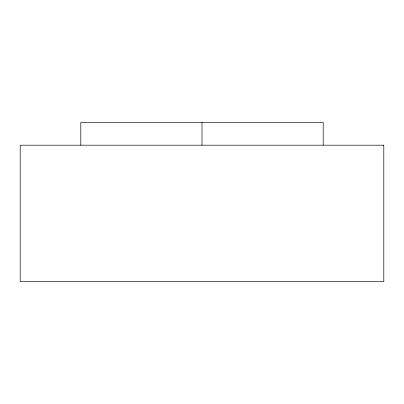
<?xml version="1.0" encoding="UTF-8"?>
<svg xmlns="http://www.w3.org/2000/svg" width="404" height="404" viewBox="0 0 404 404"><rect width="100%" height="100%" fill="white"/><g stroke="black" fill="none" stroke-linecap="round" stroke-linejoin="round"><path stroke-width="0.61" d="M323.2 145.188L323.2 122.463L80.8 122.463L80.8 145.188M202 122.463L202 145.188M383.8 145.188L20.2 145.188L20.2 281.538L383.8 281.538L383.8 145.188"/></g></svg>
